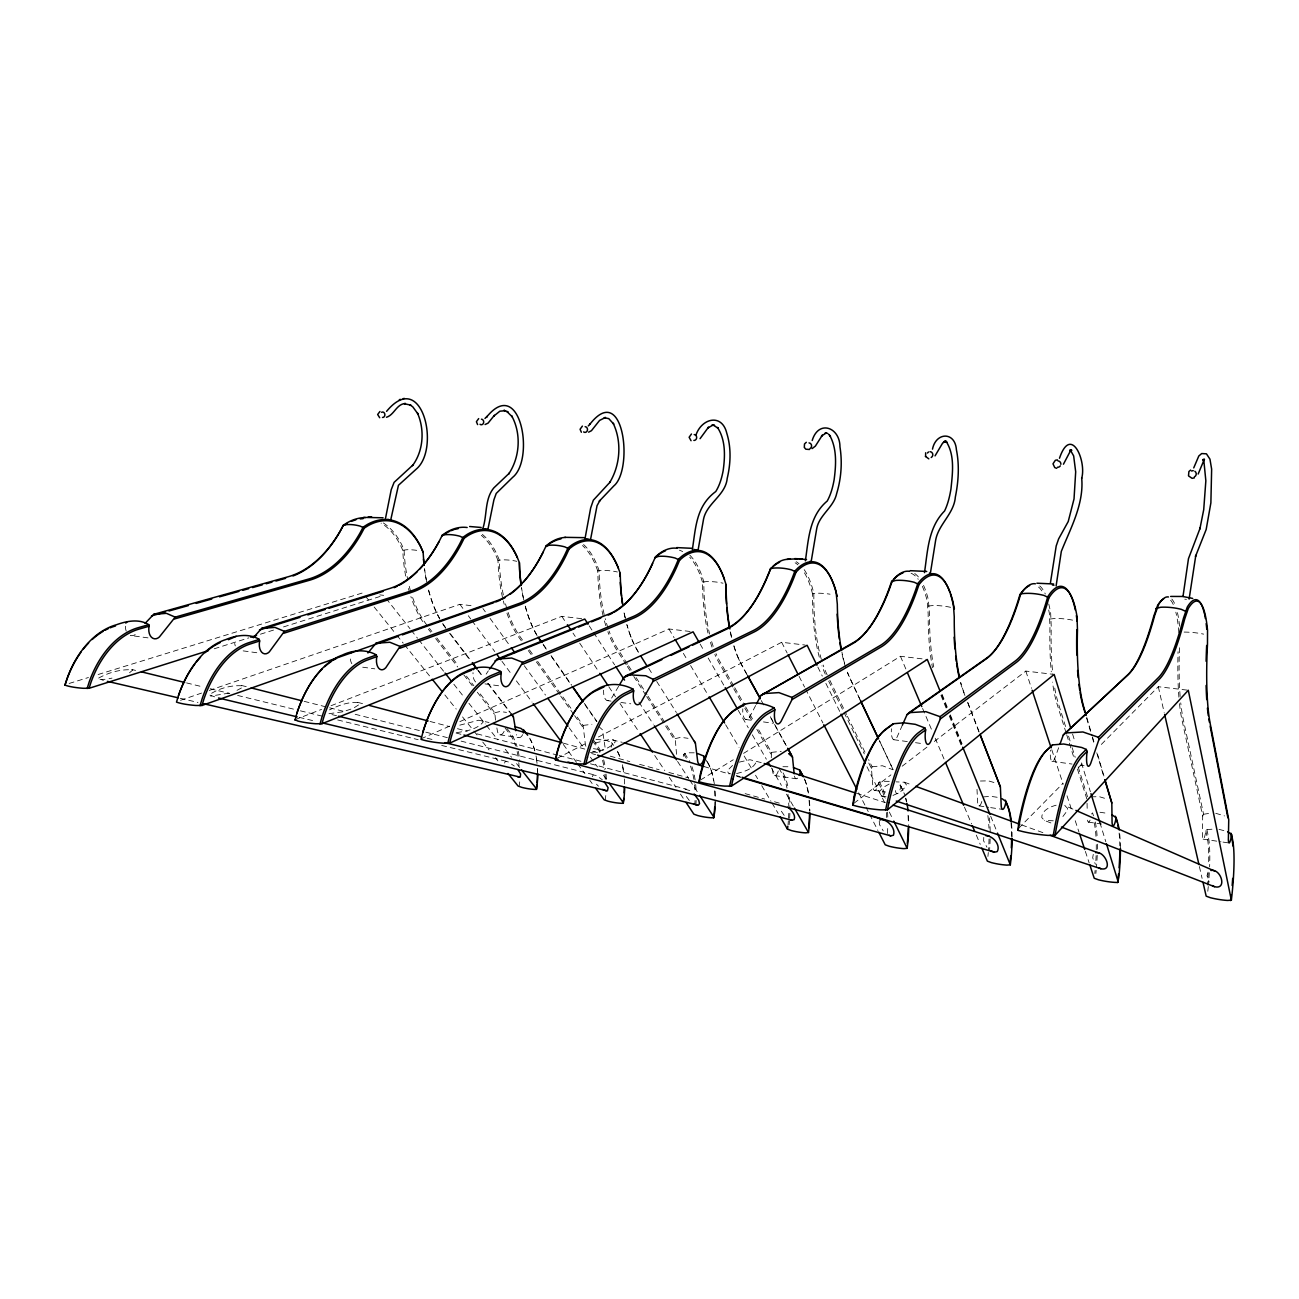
<?xml version="1.0" encoding="UTF-8"?>
<svg xmlns="http://www.w3.org/2000/svg" width="1299" height="1299" viewBox="0 0 1299 1299"><rect width="100%" height="100%" fill="white"/><g stroke="black" fill="none" stroke-linecap="round" stroke-linejoin="round"><path stroke-width="0.75" stroke-dasharray="5 3.75" d="M1179.492 703.652A140.487 25.558 -83.9 0 0 1181.976 719.89L1202.679 816.032L1202.436 835.939A9.158 1.559 -82.8 0 0 1203.767 838.748A9.158 1.559 -82.8 0 0 1205.829 830.873L1206.885 829.606L1214.646 829.006M922.339 586.336A104.407 33.904 -83.1 0 1 927.145 600.804L928.168 613.972A133.586 39.392 -84.1 0 0 932.503 667.735M1048.699 609.994A107.314 28.416 -83.2 0 1 1049.397 613.648L1049.965 627.125A136.947 32.848 -84 0 0 1051.281 671.794M504.532 763.081L505.295 761.393L508.071 761.815L514.307 766.053M879.261 821.179L879.488 824.621L883.271 830.922M868.771 763L871.45 768.472L872.912 787.259A8.525 2.793 -82.1 0 0 875.542 790.084A8.525 2.793 -82.1 0 0 878.449 782.891L882.362 781.267L889.896 781.365M895.417 790.588A8.573 2.712 -82.1 0 0 897.966 793.397A8.573 2.712 -82.1 0 0 900.808 786.171L897.138 783.378M519.145 786.642L519.714 781.884M605.22 800.428L605.789 795.556M694.202 752.819L687.317 752.771L683.729 754.346A8.151 3.426 -81.6 0 1 683.258 756.391M592.263 776.688L593.237 774.983L596.16 775.438L602.298 779.725M983.781 837.384L983.619 840.843L986.915 847.208M495.487 720.149L494.822 712.761L478.779 692.058M585.93 746.243A7.989 3.702 -81.3 0 1 585.411 744.782L583.089 725.41L576.09 715.554M676.552 754.297L675.22 738.595L648.071 696.248M771.281 757.707L771.46 752.381L758.567 729.665M1093.271 854.352L1092.67 857.843L1095.414 864.241M1058.653 747.737L1054.691 758.648A13.136 3.231 -82.9 0 1 1051.248 760.467A13.136 3.231 -82.9 0 1 1050.453 750.14M871.45 768.472L872.1 766.8L868.576 759.574M902.415 725.053L897.008 737.215A12.698 4.092 -82.7 0 1 892.738 738.839A12.698 4.092 -82.7 0 1 891.406 728.788M1208.054 872.149L1206.998 875.64L1209.142 882.102M755.645 705.519L749.588 717.178A12.276 4.823 -82.4 0 1 744.587 718.639A12.276 4.823 -82.4 0 1 742.784 708.848M1202.679 816.032L1203.588 814.278L1183.178 718.964A139.318 25.282 -83.9 0 1 1180.742 702.84M618.633 686.278L611.439 698.407A11.886 5.456 -82.2 0 1 605.837 699.706A11.886 5.456 -82.2 0 1 603.613 690.175M486.151 674.116L488.359 670.787M1091.566 814.002L1092.556 812.882L1093.482 815.837M1018.757 828.161L1062.891 783.427M1078.56 767.547L1084.259 761.766M1101.341 744.441L1158.302 686.716L1188.293 690.256M1062.907 816.519L1067.616 810.203L1067.502 808.303L1064.79 805.559L1074.046 809.602M853.995 803.269L890.935 774.853M902.172 766.199L927.859 746.438M934.29 741.502L1025.82 671.08L1052.271 674.197M732.571 765.387L727.31 770.762L728.479 773.23L730.476 773.831M700.486 780.033L733.237 759.769M743.58 753.371L900.451 656.287L927.291 659.47M354.351 707.598L358.816 704.772L359.141 702.824C348.993 701.233 338.519 705.519 329.475 709.887M129.527 672.785L132.839 669.878C121.148 668.953 108.434 672.476 98.286 678.305L103.384 680.416M557.076 758.34L587.619 742.557M598.401 736.988L781.657 642.274L805.153 645.051M889.133 784.06L883.06 787.584L879.52 791.546L879.553 794.874L884.765 797.261M237.003 690.337L241.955 687.691L242.686 685.872C231.303 684.865 218.573 688.389 209.171 694.851L216.543 697.531M421.006 738.822L450.607 725.703M459.862 721.611L668.936 628.976L693.098 631.834M1050.225 619.022L1055.324 618.421A50.271 25.59 -2.4 0 1 1073.802 620.386M459.797 725.167L478.682 720.231L489.009 722.504M928.282 606.065L933.234 605.48A48.534 24.437 -4.6 0 1 950.771 607.347M295.068 719.646L321.551 709.384M331.001 705.73L561.801 616.343L582.861 618.827M819.312 657.197A130.387 45.286 -84.2 0 1 812.524 601.486L812.508 593.773L817.331 593.188A47.089 23.285 -6.7 0 1 830.061 594.195M892.981 795.426L899.817 792.39L905.971 786.528L906.345 784.758L904.396 782.209L896.131 781.868M595.299 742.996L609.962 739.342L622.286 742.33M707.987 633.084A127.334 50.58 -84.4 0 1 702.613 589.616L702.467 582.082L707.159 581.514A45.887 22.132 -8.5 0 1 723.007 583.202M494.822 712.761L500.066 711.495L506.48 712.404M350.876 709.108L344.024 711.414M603.126 615.888A124.428 55.37 -84.5 0 1 597.995 578.331L597.751 570.959L602.314 570.407A44.88 20.995 -10.1 0 1 617.398 571.998M502.534 597.508A121.651 59.673 -84.6 0 1 498.313 567.566L497.955 560.356L502.404 559.82A44.02 19.907 -11.4 0 1 516.791 561.33M583.089 725.41L591.922 724.306M180.529 700.307L201.572 693.081M209.236 690.451L459.895 604.327L471.813 605.724M405.661 576.058A118.988 63.554 -84.7 0 1 403.21 557.287L402.755 550.24L407.107 549.704A43.273 18.852 -12.6 0 1 417.726 550.516M675.22 738.595L681.066 737.329L688.048 738.319M739.326 762.107L749.913 759.72L762.286 762.886M771.46 752.381L781.235 751.309M214.221 648.786L248.872 637.858M260.417 634.204L273.894 629.966M283.523 626.914L383.643 595.332L379.844 594.877M69.123 683.469L88.446 677.51M98.107 674.522L362.794 592.864M872.1 766.8L882.411 765.744L893.144 769.804L879.504 740.885M1056.168 805.201C1050.177 806.776 1041.701 810.316 1041.766 817.574L1044.445 820.432L1051.995 823.371M229.079 693.114L210.633 696.118M1203.588 814.278L1211.334 813.012M342.595 711.836L328.631 713.752L336.522 715.717M736.614 773.554C743.613 771.785 752.153 769.528 755.856 762.773L754.589 760.402M109.019 678.711L111.99 678.11M983.505 796.92L990.569 796.303L998.46 797.456M1053.278 820.806L1044.445 820.432M590.444 752.592C599.196 751.488 609.036 749.085 615.028 742.2L615.19 740.917L612.576 739.44M980.42 781.024L988.312 780.845L995.002 782.794M1090.981 796.839L1099.295 796.677L1107.674 799.226M456.68 732.62C465.903 731.175 477.48 729.47 483.39 721.708L481.182 720.328M105.024 679.312L99.455 679.507M782.924 766.702L789.873 766.767M595.981 739.44L605.87 740.17L611.618 742.525L613.583 745.35M685.011 789.175L689.996 790.669M886.048 796.758L880.949 795.995M1099.961 812.265L1108.242 813.483M1184.785 599.18L1186.458 599.359M148.021 637.874L130.566 635.503A10.554 7.242 -80.8 0 0 136.151 633.815M243.173 650.88L258.339 652.942M362.713 667.199L374.778 668.839M484.965 683.891L500.829 686.067M607.136 700.583L611.066 701.119M620.922 702.467L630.778 703.798M745.723 719.5L753.615 720.572M763.471 721.919L773.327 723.267M893.68 739.699L907.563 741.599M915.503 742.687L923.427 743.775M1051.979 761.328L1072.048 764.056M1080.07 765.16L1084.08 765.712M499.839 734.796L518.707 737.588M593.432 748.679L603.272 750.14M774.561 775.552L796.027 778.734M874.422 790.36L885.642 792.033M978.91 805.867L988.701 807.328M990.666 807.621L1002.422 809.358M1088.351 822.105L1101.617 824.069M1203.118 839.138L1221.011 841.784M1223.009 842.093L1228.968 842.97M1219.014 829.363L1225.98 831.165M1215.734 813.288L1224.502 815.918M180.22 698.294L197.951 702.418M299.192 717.34L314.926 721.107M131.637 669.456L135.567 670.414M186.585 682.917L202.287 686.765M210.146 688.697L229.761 693.504M237.62 695.436L298.445 710.342M300.41 710.829L323.954 716.593M337.691 719.955L418.164 739.683M441.709 745.447L506.464 761.328M427.127 738.222L433.038 739.683M241.37 685.417L247.265 686.911M304.145 701.33L327.689 707.306M329.654 707.809L343.391 711.284M355.163 714.271L423.815 731.678M425.78 732.165L447.359 737.637M461.096 741.112L594.504 774.935M456.079 733.026L461.957 734.552M357.68 702.353L363.558 703.896M430.066 721.465L449.633 726.628M457.459 728.69L467.234 731.272M477.025 733.854L557.222 755.044M559.187 755.547L582.666 761.75M590.493 763.812L686.343 789.126M591.694 753.566L595.608 754.638M563.295 743.125L584.81 749.101M592.636 751.277L600.447 753.452M610.221 756.164L629.771 761.587M639.546 764.315L659.096 769.739M668.888 772.45L688.438 777.89M745.123 793.64L764.689 799.064M774.464 801.775L782.274 803.951M736.257 775.535L740.186 776.705M703.863 766.491L729.112 773.977M736.728 776.25L740.771 777.435M856.577 793.332L885.447 802.668M904.396 782.209L911.963 784.969M1021.745 824.962L1044.461 833.227M598.774 726.482L602.476 729.843L605.123 747.688A8.021 3.637 -81.3 0 0 606.341 750.189M596.501 784.19L598.466 786.204M689.314 800.46L684.687 794.274M784.174 815.366L779.936 809.115M365.328 596.014L369.111 600.723M374.161 607.006L395.627 633.701M396.893 635.276L403.193 643.119M404.46 644.694L430.976 677.672M444.859 694.949L456.225 709.075M462.541 716.934L472.641 729.502M473.908 731.077L477.691 735.786M482.741 742.07L489.057 749.913M495.374 757.772L497.89 760.905M386.144 598.498L409.981 628.667M411.231 630.259L417.499 638.182M418.749 639.774L443.836 671.534M453.854 684.232L463.889 696.93M468.907 703.279L485.209 723.916M486.459 725.508L497.744 739.797M505.279 749.312L511.546 757.252M516.564 763.601L520.314 768.359M429.401 628.343L431.869 631.525M436.805 637.89L457.8 664.974M466.438 676.13L473.843 685.677M506.983 728.447L510.215 732.636A62.206 31.452 -79.9 0 1 517.083 746.795M428.297 629.089L430.748 632.24M435.652 638.556L457.703 666.972M463.824 674.863L472.398 685.904M477.301 692.221L494.464 714.32M505.116 728.057L509.224 733.35A61.232 30.965 -79.9 0 1 515.573 745.935M450.428 633.847L471.115 660.996M478.422 670.576L483.277 676.974M488.148 683.355L512.488 715.294M449.551 633.246L470.433 660.639M477.805 670.316L482.725 676.763M487.645 683.209L509.744 712.209M459.895 604.327L463.499 609.215M468.306 615.726L470.709 618.99M471.91 620.613L494.757 651.562M501.966 661.337L511.595 674.376M516.401 680.887L532.022 702.061M563.295 744.424L576.512 762.351M577.714 763.974L584.923 773.749M589.746 780.261L592.149 783.524M482.936 608.533L485.306 611.797M490.032 618.34L510.101 646.106M524.276 665.705L545.531 695.095M569.157 727.765L584.501 749.003M590.412 757.171L597.491 766.962M603.402 775.13L608.127 781.673M522.442 640.001L520.103 636.705A120.645 59.137 -84.6 0 1 507.909 611.813M529.44 649.857L532.931 654.777M537.607 661.353L571.43 708.978M593.351 739.845L597.361 745.496A63.521 29.471 -80.3 0 1 600.934 751.91M521.321 640.764L518.999 637.5A121.651 59.673 -84.6 0 1 506.691 612.414M528.271 650.523L531.746 655.41M536.373 661.905L559.512 694.445M560.681 696.085L573.411 713.979M574.564 715.603L582.666 726.985M592.539 740.868L596.355 746.227A62.531 29.033 -80.3 0 1 599.878 752.543M543.047 644.077L546.489 649.013M551.068 655.589L571.706 685.239M584.323 703.344L596.939 721.465M543.42 645.1L546.895 650.085M551.539 656.726L571.219 684.979M585.102 704.919L596.679 721.53M561.801 616.343L566.283 623.049M573.005 633.116L575.246 636.461M579.711 643.167L598.742 671.664M608.825 686.765L615.531 696.816M620.013 703.522L639.043 732.019M654.712 755.498L664.779 770.583M669.261 777.289L675.983 787.356M680.449 794.062L683.81 799.08M589.194 625.842L592.523 630.924M593.627 632.613L614.606 664.828M638.913 702.126L653.267 724.16M677.575 761.458L688.616 778.41M689.72 780.098L697.449 791.968M626.232 664.731L616.538 649.63A124.428 55.37 -84.5 0 1 607.867 631.752M627.303 666.403L632.694 674.782M633.782 676.47L645.635 694.916M646.707 696.589L674.733 740.219M683.745 754.232L686.343 758.291M627.433 664.065L617.658 648.818A123.389 54.867 -84.5 0 1 609.069 631.07M628.521 665.754L631.769 670.836M636.12 677.607L646.983 694.559M684.589 753.193L688.226 758.892A64.918 27.279 -80.7 0 1 689.948 761.928M648.721 668.336L652.975 675.123M656.742 681.488L676.373 712.485M705.065 758.6L707.614 762.659M668.936 628.976L674.084 637.679M683.355 653.348L686.457 658.577M690.581 665.543L708.101 695.127M725.638 724.712L739.034 747.347M744.181 756.05L751.407 768.229M755.531 775.194L757.593 778.669M761.717 785.635L770.989 801.304M772.028 803.042L778.215 813.483M700.129 644.044L704.139 651.026M708.15 658.008L725.215 687.674M738.254 710.358L748.289 727.813M752.3 734.796L766.361 759.217M771.379 767.953L781.413 785.408M786.431 794.127L793.445 806.338M732.782 687.009L718.753 662.328A127.334 50.58 -84.4 0 1 714.823 654.387M733.789 688.779L743.824 706.412M744.83 708.182L752.852 722.276M756.862 729.34L770.892 754.021M778.945 768.196L782.063 773.652A65.323 24.502 -81.1 0 1 786.999 788.168M733.773 685.969L719.89 661.5A126.279 50.125 -84.4 0 1 715.993 653.608M734.763 687.707L744.684 705.195M745.675 706.932L753.615 720.913M747.104 674.668L741.307 664.146A126.88 49.086 -84.3 0 1 733.854 646.058M770.307 716.723L786.739 746.503L770.063 716.463M746.649 674.035L741.761 665.185A127.984 49.476 -84.3 0 1 733.805 645.441M761.279 700.551L764.218 705.86M781.657 642.274L787.162 653.04M799.08 676.341L804.568 687.09M805.494 688.876L822.9 722.926M858.639 792.828L865.053 805.364M865.978 807.166L868.722 812.541M869.632 814.327L877.88 830.467M817.834 667.037L822.299 676.097M825.872 683.355L840.177 712.355M866.969 766.735L884.846 802.993M889.312 812.054L891.991 817.493M828.681 681.114L864.322 753.907M878.465 782.777L881.16 788.282A66.817 21.888 -81.4 0 1 884.587 798.739M829.801 680.205L846.542 714.482M847.419 716.285L865.053 752.365M879.374 781.689L882.216 787.503A67.873 22.213 -81.4 0 1 885.674 798.106M860.49 700.551L850.163 678.663A131.069 44.052 -84.2 0 1 846.867 670.576M879.439 740.69L894.069 771.72M900.824 786.057L903.438 791.578A67.142 21.287 -81.5 0 1 904.705 794.663M859.873 699.284L849.643 677.591A129.932 43.711 -84.2 0 1 847.63 672.931M900.191 784.742L902.935 790.555A68.198 21.645 -81.5 0 1 904.218 793.673M402.755 550.24L400.563 545.45A92.002 53.519 -82.6 0 0 381.078 523.124M611.618 742.525L612.154 743.856A8.021 3.637 -81.3 0 1 610.968 747.656M738.985 659.567L739.423 660.574M900.451 656.287L905.988 669.326M922.582 708.442L932.065 730.785M935.215 738.238L944.698 760.581M964.459 807.134L971.571 823.907M976.312 835.078L980.258 844.382M497.955 560.356L495.926 555.469A94.242 50.45 -82.7 0 0 481.296 535.334M710.374 768.196L710.732 769.073M942.1 694.364L947.361 707.403M950.365 714.856L962.397 744.636M941.645 694.933L946.922 708.004M949.942 715.473L962.023 745.334M990.699 816.275L996.739 831.214M940.947 695.29L946.273 708.442M949.309 715.96L961.487 746.016M630.746 636.413L631.087 637.306M967.706 702.239L979.332 732.36M964.913 695.452L963.485 691.717A133.148 37.752 -84.1 0 1 960.286 681.764M967.804 702.905L979.316 732.782M597.751 570.959L595.916 565.991A96.597 47.008 -82.9 0 0 582.488 545.515M1025.82 671.08L1031.52 688.34M1051.784 749.734L1063.199 784.255M1066.999 795.767L1072.065 811.112M1075.231 820.708L1079.031 832.221M1085.363 851.397L1089.163 862.909M702.467 582.082L700.843 577.016A99.065 43.143 -83 0 0 689.72 557.206M1066.106 732.896L1057.175 704.383A136.947 32.848 -84 0 1 1052.466 682.089M1066.706 734.796L1074.468 759.509M1077.439 769.008L1086.987 799.421M1065.57 726.547L1058.36 703.49A135.81 32.507 -84 0 1 1054.171 684.541M1068.574 736.16L1071.578 745.772M1072.178 747.704L1075.182 757.317M1078.186 766.93L1087.815 797.683M1072.568 734.032L1074.939 741.729M1081.466 762.886L1090.381 791.724M1099.88 822.494L1105.806 841.72M534.425 749.409L534.636 750.108A61.508 30.559 -80 0 0 529.976 739.066M1086.76 717.438L1091.891 734.925M1092.459 736.874L1094.164 742.703M1097.574 754.378L1104.41 777.711M1086.63 718.136L1091.712 735.478M1092.28 737.41L1094.537 745.106M1096.794 752.819L1104.15 777.874M812.508 593.773L811.128 588.609A101.663 38.791 -83.1 0 0 803.026 570.651M1158.302 686.716L1164.164 712.404M1199.383 866.53L1202.095 878.384M1205.845 830.759L1207.063 836.41A71.754 12.259 -82.5 0 1 1208.59 865.41M1206.885 829.606L1208.151 835.566A72.89 12.422 -82.5 0 1 1209.613 866.904M496.868 727.927L497.549 731.808A7.826 3.946 -81 0 0 501.414 734.601A7.826 3.946 -81 0 0 505.1 728.171M772.434 768.781L772.824 772.467A8.346 3.118 -81.8 0 0 778.474 770.388M1178.875 632.694L1178.372 627.206A110.366 22.229 -83.3 0 0 1175.839 612.202M976.994 789.321L977.66 802.733A8.72 2.419 -82.3 0 0 982.125 800.346M1087.068 803.318L1087.214 811.128M1171.828 599.066A111.714 22.456 -83.3 0 1 1174.718 603.856M1177.446 612.641A111.714 22.456 -83.3 0 1 1179.638 626.378M1170.61 600.235A110.366 22.229 -83.3 0 1 1173.468 604.977M1184.12 632.077A52.35 26.694 0 0 1 1203.637 634.139M1180.158 696.459A139.318 25.282 -83.9 0 1 1179.508 646.106M1178.907 697.206A140.487 25.558 -83.9 0 1 1178.047 651.757M1209.337 872.733A72.89 12.422 -82.5 0 1 1208.427 884.96M1208.281 886.535A72.89 12.422 -82.5 0 1 1207.794 891.276M1208.249 873.009A71.754 12.259 -82.5 0 1 1207.339 885.057M383.335 522.945A93.122 54.152 -82.6 0 1 401.748 544.768L404.054 549.802L404.509 557.092A117.998 62.985 -84.7 0 0 407.642 579.257M426.933 625.16A117.998 62.985 -84.7 0 1 411.588 594.422M410.598 591.175A117.998 62.985 -84.7 0 1 408.406 582.748M422.695 621.523A118.988 63.554 -84.7 0 1 410.874 596.55M409.834 593.318A118.988 63.554 -84.7 0 1 407.967 586.628M518.22 751.179A62.206 31.452 -79.9 0 1 519.746 760.743M517.116 751.618A61.232 30.965 -79.9 0 1 518.009 756.213M518.788 762.675A61.232 30.965 -79.9 0 1 519.015 766.037M445.866 628.424A119.557 62.725 -84.7 0 1 442.748 624.007M439.809 619.12A119.557 62.725 -84.7 0 1 428.28 588.967L428.134 588.35A118.534 62.222 -84.7 0 0 439.549 618.243M426.722 581.952A119.557 62.725 -84.7 0 1 424.611 569.076M445.557 627.466A118.534 62.222 -84.7 0 1 442.472 623.082M426.218 579.614A118.534 62.222 -84.7 0 1 424.481 568.637M536.049 755.953A61.508 30.559 -80 0 1 537.201 763.877M537.559 768.911A61.508 30.559 -80 0 1 537.672 774.107M529.683 738.189A62.466 31.062 -80 0 1 535.529 753.81M536.406 758.486A62.466 31.062 -80 0 1 537.023 763.39M537.396 768.505A62.466 31.062 -80 0 1 537.494 771.996M522.701 734.633A7.859 3.897 -81.1 0 1 516.45 734.601M126.247 631.119A10.554 7.242 -80.8 0 1 125.418 625.988M482.335 534.392A95.379 51.034 -82.7 0 1 497.127 554.77L499.254 559.901L499.612 567.354A120.645 59.137 -84.6 0 0 503.801 597.037M506.886 608.679A120.645 59.137 -84.6 0 1 504.613 600.463M504.239 604.344A121.651 59.673 -84.6 0 1 503.346 600.966M603.662 759.834A63.521 29.471 -80.3 0 1 605.48 769.04M606.032 774.009A63.521 29.471 -80.3 0 1 606.341 779.205M602.574 760.353A62.531 29.033 -80.3 0 1 604.36 769.414M604.912 774.318A62.531 29.033 -80.3 0 1 605.22 779.416M537.072 635.633A122.236 58.764 -84.6 0 1 525.462 606.812M523.806 599.959A122.236 58.764 -84.6 0 1 521.5 587.262M536.731 634.675A121.197 58.293 -84.6 0 1 525.234 606.113M523.221 597.572A121.197 58.293 -84.6 0 1 521.581 588.577M617.739 752.089A62.823 28.578 -80.4 0 1 620.776 759.201M622.351 764.721A62.823 28.578 -80.4 0 1 623.731 772.369M624.381 778.978A62.823 28.578 -80.4 0 1 624.608 787.697M617.398 751.195A63.813 29.033 -80.4 0 1 620.5 758.405M622.724 767.027A63.813 29.033 -80.4 0 1 624.04 776.786M235.298 645.912A10.863 6.885 -81.2 0 1 234.697 643.395M796.206 561.72A102.913 39.23 -83.1 0 1 799.015 563.782M804.195 569.66A102.913 39.23 -83.1 0 1 812.362 587.846L813.823 593.27L813.84 601.258A129.299 44.864 -84.2 0 0 821.374 659.437M795.134 562.808A101.663 38.791 -83.1 0 1 797.911 564.838M827.154 674.798A129.299 44.864 -84.2 0 1 823.144 665.023M825.287 674.149A130.387 45.286 -84.2 0 1 821.942 665.819M887.542 812.119A67.873 22.213 -81.4 0 1 887.785 817.38M887.704 828.535A67.873 22.213 -81.4 0 1 887.363 834.348M886.421 812.524A66.817 21.888 -81.4 0 1 886.665 817.704M844.529 663.123A131.069 44.052 -84.2 0 1 841.914 652.163M845.763 667.783A129.932 43.711 -84.2 0 1 841.784 652.942M905.663 798.495A68.198 21.645 -81.5 0 1 906.28 801.191M908.033 815.252A68.198 21.645 -81.5 0 1 908.261 820.53M905.793 798.154A67.142 21.287 -81.5 0 1 906.718 802.051M908.456 815.902A67.142 21.287 -81.5 0 1 908.715 826.521M914.723 573.509A105.69 34.277 -83.1 0 1 919.432 578.25M923.54 585.362A105.69 34.277 -83.1 0 1 928.395 600.024L929.451 613.729A132.482 39.019 -84.1 0 0 933.737 667.02M911.07 573.232A104.407 33.904 -83.1 0 1 918.263 579.305M987.825 815.577A68.376 18.998 -81.8 0 1 988.961 828.21M989.042 838.992A68.376 18.998 -81.8 0 1 988.458 850.52M988.295 852.501A68.376 18.998 -81.8 0 1 987.906 856.463M989.335 817.932A69.464 19.274 -81.8 0 1 990.195 833.146M990.147 838.732A69.464 19.274 -81.8 0 1 989.546 850.455M964.069 692.822A134.3 38.012 -84.1 0 1 960.87 682.787M1011.499 823.534A68.733 18.316 -81.8 0 1 1012.116 837.027M1010.995 822.738A69.805 18.641 -81.8 0 1 1011.629 836.442M1039.736 585.93A108.613 28.708 -83.2 0 1 1045.322 594.016M1048.748 603.986A108.613 28.708 -83.2 0 1 1050.647 612.852L1051.248 626.865A135.81 32.507 -84 0 0 1052.904 674.652M1038.567 587.083A107.314 28.416 -83.2 0 1 1042.399 591.792M1095.252 821.975A71.136 16.026 -82.1 0 1 1097.249 838.992M1097.379 844.171A71.136 16.026 -82.1 0 1 1097.363 849.627M1097.217 855.343A71.136 16.026 -82.1 0 1 1096.453 867.31M1096.177 870.379A71.136 16.026 -82.1 0 1 1095.869 873.48M1094.164 822.754A70.016 15.799 -82.1 0 1 1096.064 837.887M1096.275 844.61A70.016 15.799 -82.1 0 1 1096.259 849.984M1096.112 855.603A70.016 15.799 -82.1 0 1 1095.804 861.416M1095.089 870.411A70.016 15.799 -82.1 0 1 1094.797 873.464M1119.689 833.974A70.39 15.052 -82.2 0 1 1120.42 848.296M1119.105 833.049A71.494 15.312 -82.2 0 1 1119.819 845.844M1090.088 820.107A8.931 2.013 -82.6 0 1 1087.377 818.938M583.56 544.541A97.766 47.543 -82.9 0 1 597.118 565.26L599.05 570.488L599.31 578.104A123.389 54.867 -84.5 0 0 604.376 615.336M608.029 628.115A123.389 54.867 -84.5 0 1 605.22 618.665M605.821 625.68A124.428 55.37 -84.5 0 1 603.97 619.233M691.945 766.621A64.918 27.279 -80.7 0 1 695.501 782.794M695.679 784.45A64.918 27.279 -80.7 0 1 696.199 793.137M696.15 800.428A64.918 27.279 -80.7 0 1 695.972 804.162M690.418 766.053A63.895 26.873 -80.7 0 1 694.397 783.167M694.575 784.807A63.895 26.873 -80.7 0 1 695.03 791.611M695.03 800.541A63.895 26.873 -80.7 0 1 694.851 804.227M638.475 652.358A125.045 54.363 -84.4 0 1 627.092 625.128M625.404 618.486A125.045 54.363 -84.4 0 1 623.926 611.488M638.069 651.351A123.973 53.941 -84.4 0 1 626.768 624.348M625.095 617.756A123.973 53.941 -84.4 0 1 623.65 610.822M707.208 761.685A65.21 26.808 -80.8 0 1 713.638 780.829M714.742 790.75A65.21 26.808 -80.8 0 1 714.953 796.043M707.614 762.659A64.203 26.386 -80.8 0 1 714.596 786.252M715.035 791.27A64.203 26.386 -80.8 0 1 715.246 796.498M351.834 663.708A11.188 6.479 -81.6 0 1 350.227 656.157M689.866 555.209A100.267 43.63 -83 0 1 702.077 576.285L703.782 581.595L703.912 589.389A126.279 50.125 -84.4 0 0 709.627 634.123M679.426 550.191A99.065 43.143 -83 0 1 682.673 551.604M713.2 646.382A126.279 50.125 -84.4 0 1 711.316 640.456M711.998 647.097A127.334 50.58 -84.4 0 1 710.098 641.121M783.086 772.889A66.363 24.876 -81.1 0 1 788.103 787.632M789.435 797.131A66.363 24.876 -81.1 0 1 789.938 807.686M789.873 813.239A66.363 24.876 -81.1 0 1 789.597 818.922M789.467 820.854A66.363 24.876 -81.1 0 1 789.126 824.703M787.973 794.274A65.323 24.502 -81.1 0 1 788.802 806.127M788.753 813.385A65.323 24.502 -81.1 0 1 788.493 818.987M788.347 820.871A65.323 24.502 -81.1 0 1 788.022 824.686M731.694 637.5A127.984 49.476 -84.3 0 1 730.59 632.451M731.321 636.689A126.88 49.086 -84.3 0 1 730.217 631.671M804.844 779.838A65.648 23.95 -81.1 0 1 808.887 795.914M809.423 800.752A65.648 23.95 -81.1 0 1 809.878 811.177M804.406 778.897A66.671 24.356 -81.1 0 1 808.303 793.64M809.066 800.135A66.671 24.356 -81.1 0 1 809.521 810.722M797.683 778.101A8.379 3.053 -81.9 0 1 794.338 775.649M475.613 681.959A11.529 6.008 -81.9 0 1 473.015 672.638"/><path stroke-width="1.5" d="M816.941 665.218L807.117 645.278L585.849 763.909L579.322 763.942A53.454 15.198 -0.4 0 1 558.765 760.808L555.452 759.883L557.336 752.348A94.34 43.078 -80.7 0 1 597.085 689.363C607.835 682.446 622.01 683.388 633.068 689.12L633.668 691.036A11.967 5.326 -82.2 0 0 634.886 703.019A11.967 5.326 -82.2 0 0 640.91 702.418L653.024 681.423L753.972 632.061A157.114 62.92 -85.3 0 0 793.51 578.737L796.092 572.015L799.031 569.124A102.248 37.768 -83.1 0 1 836.004 591.224L837.319 604.165A131.069 44.052 -84.2 0 0 841.573 650.49M1056.119 585.898L1061.315 551.426C1069.84 529.667 1084.227 504.272 1081.677 477.918M940.135 691.198L927.291 659.47L731.451 786.09L724.728 786.106A55.078 16.27 0.8 0 1 702.743 782.761L699.089 781.771L700.892 773.96A97.441 38.061 -81.2 0 1 737.199 708.182C747.883 700.193 762.773 702.386 774.139 707.874L774.87 709.709A12.373 4.66 -82.5 0 0 775.698 722.212A12.373 4.66 -82.5 0 0 781.008 721.448L792.017 699.576L881.258 646.87A161.774 54.85 -85 0 0 916.656 591.451L919.01 584.534L921.624 581.514A105.024 32.767 -83.2 0 1 953.336 603.548L954.262 616.798A134.3 38.012 -84.1 0 0 959.458 677.023M653.024 681.423L653.137 679.345L645.847 675.772L630.518 674.912L625.939 675.805L623.78 677.607L619.672 684.541M1203.004 882.33L1206.17 896.164L1210.489 897.739A40.919 16.043 13.1 0 0 1227.393 900.451L1231.355 900.191L1188.293 690.256L1055.032 835.354L1047.887 835.387A59.868 18.446 3.9 0 1 1022.524 831.522L1018.059 830.37L1019.634 821.926A104.293 25.558 -82.2 0 1 1047.221 749.799L1052.466 744.912L1063.686 744.002L1081.742 747.493L1086.24 749.409L1087.149 751.569A13.234 3.036 -82.9 0 0 1087.149 764.64A13.234 3.036 -82.9 0 0 1090.657 763.536L1098.889 739.667L1159.309 679.231A172.004 35.154 -84.4 0 0 1184.656 619.152L1188.309 608.452A111.065 20.784 -83.3 0 1 1207.534 630.275L1207.485 644.142A141.282 23.853 -83.9 0 0 1210.165 723.397L1228.74 819.766L1228.367 839.771A9.207 1.461 -82.9 0 0 1229.585 842.58A9.207 1.461 -82.9 0 0 1231.566 834.656L1227.587 831.717M1230.591 900.597L1231.225 894.995M1231.355 900.191L1231.923 895.271A72.143 11.431 -82.6 0 0 1232.67 840.209L1231.582 834.526M878.806 832.253L885.22 844.805L889.263 846.266A37.054 14.37 17.1 0 0 904.007 848.637L907.173 848.312L907.709 843.717A67.142 21.287 -81.5 0 0 908.715 826.521M980.047 734.244L1000.392 786.983L1001.22 806.208A8.768 2.338 -82.4 0 0 1003.364 809.033A8.768 2.338 -82.4 0 0 1005.962 801.58L1002.097 798.723M1009.956 863.445L1010.362 859.889A69.805 18.641 -81.8 0 0 1010.752 855.83M981.833 848.117L987.37 861.14L991.494 862.65A38.158 14.938 15.8 0 0 1006.92 865.118L1010.33 864.825L1010.882 860.117A68.733 18.316 -81.8 0 0 1012.116 838.845M1112.025 814.782L1116.085 817.721A8.979 1.916 -82.6 0 1 1113.779 825.401A8.979 1.916 -82.6 0 1 1112.074 822.592L1111.814 802.977L1104.978 779.644M1089.796 864.825L1094.229 878.254L1098.467 879.796A39.441 15.507 14.5 0 0 1114.591 882.378L1117.611 882.492L1118.228 877.036A71.494 15.312 -82.2 0 0 1118.553 873.918M1117.611 882.492L1118.829 877.296A70.39 15.052 -82.2 0 0 1120.42 848.296M686.051 802.441L693.893 814.181L697.774 815.577A35.268 13.234 19.5 0 0 711.284 817.753L713.654 817.802L714.255 812.801A65.21 26.808 -80.8 0 0 714.71 807.117M713.654 817.802L714.547 812.995A64.203 26.386 -80.8 0 0 715.229 801.873M809.878 812.995A65.648 23.95 -81.1 0 1 809.033 828.015L808.498 832.513L805.559 832.854A36.096 13.802 18.3 0 1 791.448 830.597L787.486 829.152L787.843 826.164M793.494 767.547L799.729 770.047L800.33 771.444A8.379 3.053 -81.9 0 1 799.258 775.422M523.416 732.88A7.859 3.897 -81.1 0 0 523.919 730.931L521.061 728.479L514.713 726.628M507.99 773.473L518.09 786.041L521.825 787.389A33.92 12.129 21.4 0 0 534.262 789.386L536.373 789.402L536.958 784.612M536.373 789.402L537.12 784.791A61.508 30.559 -80 0 0 537.672 774.107M595.754 788.412L604.165 799.811L607.964 801.191A34.553 12.681 20.5 0 0 620.938 803.269L623.179 803.318L623.764 798.414M623.179 803.318L623.991 798.593A62.823 28.578 -80.4 0 0 624.608 787.697M699.122 642.307L693.098 631.834L449.633 743.174L443.3 743.19A52.171 14.143 -1.5 0 1 424.042 740.251L421.038 739.391L422.987 732.116A91.45 47.397 -80.2 0 1 465.675 671.729C476.376 665.737 489.983 665.608 500.732 671.502L501.268 673.353A11.61 5.894 -82 0 0 502.778 685.028A11.61 5.894 -82 0 0 509.435 684.541L522.75 662.376L632.775 616.716A151.382 69.48 -85.7 0 0 675.659 565.812L678.533 559.09L681.926 556.167A100.802 42.77 -83 0 1 724.079 578.591L726.076 584.582L726.19 592.165A127.984 49.476 -84.3 0 0 729.908 628.96M1182.999 596.468L1188.471 558.667L1200.195 527.93L1199.886 528.969L1203.718 509.679L1205.845 480.809L1203.946 461.632M1189.121 599.083L1195.811 555.339L1195.486 556.427L1206.17 529.505L1210.879 502.875L1211.642 469.166L1209.954 459.148L1206.43 453.822L1201.689 453.562L1198.815 455.981L1193.732 467.9M1050.355 583.381L1056.201 545.953L1058.62 538.906L1068.233 521.516L1074.029 498.93L1075.686 471.813L1073.656 455.917L1070.246 449.844L1071.707 450.363L1069.986 450.331L1071.529 450.006L1069.694 451.175L1070.831 450.136L1063.443 464.214M924.466 572.632C927.746 551.052 928.103 527.605 944.568 510.994C947.897 504.093 949.666 496.575 950.949 489.057C952.54 473.339 955.138 455.088 945.997 441.189L946.874 442.326L944.909 441.092L946.289 441.595L943.496 442.326L944.552 441.319L942.311 443.625L935.053 455.868M930.311 573.752L935.637 540.319C938.381 524.293 954.051 513.787 955.35 497.03C958.483 481.539 959.555 465.351 956.405 449.763C955.138 431.284 935.865 432.047 932.503 449.145M805.38 560.843C808.53 539.491 809.228 516.093 827.236 501.008C830.889 494.416 832.821 487.044 834.137 479.688C836.069 464.993 837.124 448.691 829.671 435.295L830.434 436.334L828.34 434.028M692.351 549.656C695.809 527.297 696.102 506.107 715.781 491.509C719.695 485.225 721.773 478.016 723.137 470.774C725.167 456.371 725.784 440.052 717.454 427.403L718.152 428.41L713.216 424.919L714.466 425.39L711.82 425.26L713.119 424.968L707.695 428.053L708.507 427.16L700.064 438.672M697.969 550.727L703.571 519.032C706.851 503.086 725.573 495.374 727.213 478.357C730.704 463.646 731.353 447.879 726.807 433.33C722.098 413.114 701.85 418.229 696.085 434.694M1053.18 835.728L1054.723 827.219A105.04 24.064 -82.3 0 1 1081.255 754.362L1086.24 749.409M1055.032 835.354L1056.396 827.869A103.449 23.626 -82.3 0 1 1082.457 756.115L1087.182 751.39M588.09 624.137L584.777 619.055L321.941 723.738L315.771 723.754A51.148 13.136 -2.4 0 1 297.698 720.994L295.068 719.646M584.94 539.02L590.672 507.941L593.334 500.229L610.416 481.734L609.734 482.497C620.305 465.074 622.026 441.628 613.128 423.182L613.713 424.059L608.776 418.635L604.23 417.742L605.48 417.45L599.586 420.421L591.418 430.716L588.609 432.145M590.444 540.059L597.037 505.684L599.976 500.407L599.277 501.187L613.859 485.891C633.717 469.426 623.812 380.298 589.665 424.529L590.331 423.734L588.285 425.926M1050.859 746.714L1052.466 744.912M487.774 530.057L493.912 499.823L496.234 493.425L512.796 477.22C535.074 459.099 520.558 375.216 486.54 417.125L487.141 416.346L484.965 418.473M385.332 519.259L391.226 489.691L394.1 482.367L413.001 464.961L412.449 465.692C423.49 450.915 424.838 429.79 417.482 413.098L417.872 413.829L412.806 406.863L409.786 404.687L410.825 405.109L404.298 403.762L405.418 403.469C396.422 404.021 394.344 414.852 386.501 417.255M1070.782 728.268L1054.171 674.425L887.461 809.829L880.543 809.862A57.172 17.374 2.3 0 1 856.95 806.273L852.923 805.201L854.612 797.099A100.737 32.264 -81.7 0 1 886.908 728.268L893.355 723.738L903.893 722.829L915.324 724.339L924.856 727.927L925.651 730.006A12.779 3.913 -82.7 0 0 926.106 742.703A12.779 3.913 -82.7 0 0 930.587 741.778L940.314 718.964L940.07 716.675L925.846 711.641L909.121 712.648L907.043 714.612L902.415 725.053M294.954 720.182L296.984 713.151A88.722 51.132 -79.5 0 1 342.173 655.151C352.76 650.003 365.912 648.915 376.369 654.956L376.807 656.742A11.253 6.381 -81.6 0 0 378.61 668.108A11.253 6.381 -81.6 0 0 385.787 667.735L400.06 646.399L518.918 603.499A147.274 75.667 -86 0 0 565 554.413L568.036 547.869L571.706 545.06A98.269 46.78 -82.9 0 1 618.08 567.468L620.224 573.346L620.451 580.75A125.045 54.363 -84.4 0 0 622.692 604.181M885.577 810.186L887.249 802.003A101.452 30.981 -81.8 0 1 918.637 732.539L924.856 727.927M887.461 809.829L888.938 802.636M853.881 797.359L852.923 805.201M774.837 709.871L767.969 713.784A96.597 36.34 -81.3 0 0 733.009 779.156M743.174 705.649L744.668 703.961M729.551 786.415L731.321 778.539A98.091 36.957 -81.3 0 1 766.865 712.161L774.139 707.874M731.451 786.09L733.026 779.156M583.917 764.218L585.784 756.635A94.957 42.12 -80.8 0 1 624.884 693.098L633.068 689.12M585.849 763.909L587.489 757.236M1163.628 598.92A110.366 22.229 -83.3 0 0 1157.636 605.35L1153.821 615.97A170.819 37.574 -84.5 0 1 1127.24 675.512L1063.28 735.023L1059.984 744.116M449.633 743.174L451.354 736.744A90.621 45.806 -80.3 0 1 492.776 676.763L501.3 673.207M473.388 669.635L474.801 668.059M447.684 743.45L449.633 736.127A92.018 46.569 -80.3 0 1 491.753 675.236L500.732 671.502M398.533 636.218L201.978 705.471L195.97 705.487A50.32 12.211 -3.1 0 1 178.986 702.889L176.485 702.126L178.564 695.322A86.172 54.347 -78.8 0 1 225.896 639.546C236.321 635.162 249.083 633.23 259.248 639.384L259.638 641.105A10.928 6.804 -81.3 0 0 261.667 652.179A10.928 6.804 -81.3 0 0 269.299 651.903L284.4 631.346L410.971 590.964A143.377 81.09 -86.4 0 0 459.878 543.567L463.061 537.218L466.974 534.506A95.866 50.369 -82.8 0 1 517.099 556.865L519.389 562.629L519.714 569.871A122.236 58.764 -84.6 0 0 521.24 585.378M319.992 723.998L321.99 716.918A89.274 50.417 -79.7 0 1 366.708 658.447L376.369 654.956M321.941 723.738L323.711 717.519A87.91 49.606 -79.7 0 1 367.682 659.924L376.856 656.596M1086.191 715.489L1083.918 707.711A137.694 31.322 -84 0 1 1077.472 630.096L1077.017 616.554A107.963 27.133 -83.3 0 0 1051.183 594.601L1048.943 597.751L1046.832 604.912A166.727 45.644 -84.7 0 1 1016.127 662.571L940.314 718.964M200.03 705.714L202.092 698.878A86.676 53.73 -79 0 1 249.002 642.648L259.248 639.384M201.978 705.471L203.797 699.447A85.361 52.869 -79 0 1 249.944 644.077L259.67 640.959M1029.636 585.589A107.314 28.416 -83.2 0 0 1022.216 591.678L1019.894 594.796L1017.718 601.908A165.623 47.754 -84.8 0 1 985.941 659.064L907.043 714.612M208.441 650.62L89.079 688.291L83.233 688.291A49.654 11.334 -3.6 0 1 67.223 685.84L64.95 685.125L67.061 678.549A83.769 57.124 -77.9 0 1 116.212 624.819C126.474 621.133 138.896 618.47 148.768 624.673L149.109 626.362A10.619 7.161 -80.9 0 0 151.334 637.143A10.619 7.161 -80.9 0 0 159.387 636.965L175.186 617.139L308.496 579.078A139.691 85.88 -86.8 0 0 359.888 533.256L363.217 527.069L367.341 524.471A93.577 53.535 -82.7 0 1 420.811 546.765L423.214 552.416L421.055 547.61A92.473 52.886 -82.7 0 0 368.218 525.608L364.288 528.092L361.09 534.068A140.909 86.578 -86.8 0 1 309.308 580.312L174.586 618.925M87.13 688.519L89.225 681.878A84.256 56.588 -78.1 0 1 138.035 627.742L148.768 624.673M89.079 688.291L90.93 682.462A82.957 55.695 -78.1 0 1 138.944 629.138L149.141 626.215M925.667 452.766L925.602 456.55M919.01 584.534L914.204 582.277A49.719 35.706 26.5 0 0 895.742 580.409L891.552 581.725L889.133 588.626A160.735 56.701 -85.1 0 1 852.777 643.557L760.857 695.517L756.521 703.847M892.316 580.783L889.831 587.911A159.404 56.166 -85.1 0 1 853.8 642.388L760.857 695.517M796.092 572.015L791.448 569.839A48.242 33.936 30.1 0 0 773.96 568.069L770.762 568.442L767.465 576.042A156.124 64.56 -85.4 0 1 727.083 628.927L692.643 645.165M770.762 568.442L768.05 575.343A154.841 63.96 -85.4 0 1 728.008 627.774L625.939 675.805M1059.481 458.271C1070.961 424.221 1086.711 461.113 1081.677 478.341M724.501 579.5A99.617 42.234 -83 0 0 682.868 557.401L679.637 560.178L676.876 566.689A152.714 70.016 -85.7 0 1 633.668 618.064L522.49 664.374M1198.149 474.038L1204.254 459.473L1203.036 460.528L1204.482 459.31L1202.858 459.619L1204.205 459.635M618.438 568.345A97.116 46.196 -82.9 0 0 572.632 546.262L569.141 548.941L566.202 555.258A148.557 76.268 -86 0 1 519.779 604.814L399.67 648.331M517.392 557.726A94.746 49.735 -82.8 0 0 467.884 535.675L464.165 538.257L461.08 544.395A144.627 81.756 -86.4 0 1 411.799 592.247L283.896 633.214M467.153 527.508A95.379 51.034 -82.7 0 0 446.288 532.428L442.342 535.107L438.786 542.089A143.799 82.86 -86.5 0 1 419.561 569.271M812.2 440.507C818.549 419.317 840.015 427.355 839.95 446.856C842.45 462.412 841.216 478.552 836.653 493.636C833.666 507.584 818.662 515.248 816.584 529.407L811.112 561.931L810.089 561.314M64.95 685.125L67.11 678.874A82.454 56.247 -77.9 0 1 80.879 652.325M489.463 669.115L497.176 659.048L609.085 613.972A150.538 70.796 -85.7 0 0 652.666 563.441M367.909 652.975L375.979 643.265L496.478 600.901A146.462 76.82 -86.1 0 0 543.161 552.156M253.321 637.744L261.667 628.391L389.684 588.496A142.614 82.113 -86.5 0 0 439.127 541.423M145.098 623.374L153.704 614.346L288.264 576.724A138.961 86.773 -86.9 0 0 340.127 531.21L343.472 525.072L347.645 522.49A93.122 54.152 -82.6 0 1 365.36 517.587M891.552 581.725L895.141 577.649A105.69 34.277 -83.1 0 1 909.511 571.316M1019.894 594.796L1023.206 590.558A108.613 28.708 -83.2 0 1 1035.4 583.787M125.792 623.098L127.058 621.783M236.239 636.315L228.397 639.709M350.616 653.105L351.948 651.708M893.355 723.738L885.691 729.632A99.162 31.809 -81.7 0 0 853.881 797.359M1063.28 735.023L1128.425 674.262A169.422 37.168 -84.5 0 0 1154.746 615.239L1158.724 604.214A111.714 22.456 -83.3 0 1 1168.483 596.972M1098.889 739.667L1098.418 737.28L1158.27 677.737A170.51 34.943 -84.4 0 0 1183.47 618.194L1187.27 607.088A112.38 21.076 -83.3 0 1 1204.498 613.972M1155.72 608.614L1160.64 607.25A53.649 39.149 17.8 0 1 1181.327 609.345L1186.507 611.732M770.08 569.368L773.928 565.438A102.913 39.23 -83.1 0 1 787.064 559.366L797.927 558.749M1050.891 746.535L1045.89 751.195A102.653 25.201 -82.2 0 0 1018.708 822.186L1018.059 830.37M386.582 411.361C422.11 368.185 440.605 448.317 416.443 468.955L398.436 485.29L390.658 520.266L387.849 519.324M806.306 442.293L804.519 443.949L804.292 447.408L805.851 449.21L809.537 449.486M1190.615 470.076L1188.894 471.553L1188.504 475.889L1192.076 478.324L1194.301 477.902M925.684 729.843L919.789 734.227A99.893 30.445 -81.8 0 0 888.938 802.636M940.07 716.675L1015.136 661.11A165.282 45.335 -84.7 0 0 1045.63 603.97L1047.822 596.566L1050.16 593.27A109.23 27.506 -83.2 0 1 1075.328 610.043M691.458 433.996L689.136 437.26L691.052 440.734M909.121 712.648L987.029 657.846A164.259 47.284 -84.8 0 0 1018.53 601.177L1020.77 593.822L1024.424 593.448A51.489 37.444 22.3 0 1 1043.958 595.429L1048.943 597.751M441.887 535.984L445.654 533.434A94.242 50.45 -82.7 0 1 449.811 531.242M812.119 448.593L815.382 446.093L822.348 435.181L821.455 436.091L826.359 432.892L824.995 433.184L827.382 433.281M344.414 525.121L347.06 523.481M582.39 426.104L580.068 429.287L581.367 432.242M762.968 693.634L778.897 692.611L791.952 697.401L880.284 645.457A160.378 54.444 -85 0 0 915.438 590.542L917.89 583.381L920.634 580.215A106.274 33.206 -83.2 0 1 949.845 592.279M743.207 705.487L736.095 709.498A95.899 37.509 -81.2 0 0 700.323 774.236L699.089 781.771M478.682 418.603L476.392 421.704L477.626 424.594M879.926 820.075L881.047 819.474C887.948 819.815 896.034 828.34 893.42 835.257L890.789 835.842L597.556 755.174M633.717 690.873L625.939 694.673A93.512 41.422 -80.8 0 0 587.489 757.236M653.137 679.345L753.047 630.681A155.75 62.449 -85.3 0 0 792.309 577.844L794.972 570.911L798.073 567.874A103.465 38.272 -83.1 0 1 835.501 590.282L837.335 596.403M604.019 686.911L596.079 690.662A92.862 42.445 -80.7 0 0 556.93 752.641L555.452 759.883M623.78 677.607L661.841 659.681M670.901 655.41L689.022 646.87M379.957 411.474L377.668 414.495L379.698 417.742M485.079 424.513L488.067 423.133L494.399 415.307L493.799 416.086L499.855 411.198L504.986 410.728L503.85 410.289L507.99 411.929L506.886 411.491L512.261 416.833L511.741 415.972C521.451 433.639 519.925 457.232 508.753 473.891L509.354 473.145L493.896 487.823C484.413 499.043 487.32 515.719 482.725 528.888L486.768 529.294M471.683 670.187L464.75 672.979A90.004 46.683 -80.2 0 0 442.829 691.1M495 660.785L574.808 628.586M578.526 627.076L587.798 623.341M591.516 621.831L600.804 618.097M402.333 634.886L493.766 602.671M250.804 637.257L256.569 635.422M259.459 630.015L300.037 617.334M307.766 614.93L325.156 609.491M329.02 608.289L383.14 591.386M151.48 615.905L165.087 612.089M168.967 611.001L188.42 605.561M196.198 603.386L211.737 599.018M219.515 596.842L238.967 591.402M242.848 590.314L248.677 588.674M252.574 587.586L262.301 584.859M266.181 583.771L272.011 582.131M275.908 581.043L285.618 578.331M399.329 399.654L400.417 399.378M403.177 398.679L404.281 398.403M153.704 614.346L166.451 613.339L175.186 617.139M1057.435 459.878L1055.34 460.301L1052.986 463.808L1054.756 467.591L1056.753 468.322M261.667 628.391L274.966 627.385L284.4 631.346M375.979 643.265L389.846 642.258L400.06 646.399M497.176 659.048L511.676 658.025L522.75 662.376M1065.294 732.977L1082.911 731.97L1098.418 737.28M787.064 559.366L790.425 558.83M442.342 535.107L444.989 534.717A45.043 28.887 37.3 0 1 459.943 536.243L464.165 538.257M564.789 537.331L584.209 537.656M363.671 517.392L383.075 517.798M368.104 517.067L371.628 516.823M676.714 547.593L692.529 548.34M910.307 570.683L926.723 571.446M1036.862 583.202L1053.603 583.982M1170.659 596.436L1182.658 596.468L1192.693 598.433M203.862 703.798L520.25 777.111L520.59 773.96L518.187 770.128M322.802 723.007L607.412 790.864L608.111 787.714L604.279 781.754M444.859 742.622L698.31 805.218L699.56 803.561L698.7 800.2L694.104 793.981M567.972 762.091L791.773 820.205L794.176 819.62C796.027 814.765 791.172 810.17 788.022 807.036M985.892 835.679C992.858 835.728 1000.977 845 997.21 851.624L994.352 852.193L742.07 777.257M1095.707 852.664C1104.848 850.504 1113.763 871.597 1100.87 868.739L896.245 801.061M1210.879 870.46C1221.028 868.252 1227.604 890.253 1214.419 886.665L1061.429 827.057M469.653 526.501L481.182 527.475M799.08 558.797L806.533 559.593M794.744 558.602L802.246 558.943M1052.369 584.956L1053.976 585.248M694.023 549.493L696.832 550.094M586.434 538.858L590.152 539.751M107.33 681.342L178.255 697.839M218.508 698.001L297.211 716.869M141.461 671.859L184.637 682.446M338.487 716.204L421.217 736.744M251.178 687.918L302.196 700.843M463.922 735.055L558.148 759.542M369.419 705.454L428.118 720.945M492.922 723.575L561.347 742.59M624.072 742.866L703.863 766.491M742.557 777.971L884.359 819.994M994.352 852.193L990.585 850.585M889.019 835.306L890.789 835.842M790.036 819.685L791.773 820.205M696.978 805.25L693.374 803.724M606.162 790.912L602.622 789.419M517.489 776.672L519.08 777.159M764.218 763.503L854.661 792.715M893.144 805.153L989.351 836.215M697.644 753.566L703.636 755.986L705.422 758.843M925.408 456.322L928.817 458.856M915.746 786.35L1019.845 824.264M1050.144 835.306L1099.344 853.232M929.434 573.119L930.263 573.427M1075.881 810.414L1214.695 871.061M1098.938 867.667L1100.87 868.739M788.639 753.615L792.504 757.122L794.16 773.798M1212.487 885.561L1214.419 886.665M364.288 528.092L360.213 526.127A44.215 27.36 38.8 0 0 345.956 524.682L343.472 525.072L339.851 531.876A140.113 87.553 -86.9 0 1 292.989 575.977M569.141 548.941L564.789 546.863A45.968 30.494 35.4 0 0 549.055 545.271L545.726 546.554L549.266 543.908A96.597 47.008 -82.9 0 1 560.941 538.923M679.637 560.178L675.139 558.05A47.024 32.183 33.1 0 0 658.561 556.362L654.972 557.661L658.268 554.917A99.065 43.143 -83 0 1 665.478 550.792M432.242 679.247L442.342 691.815M445.086 673.109L451.354 681.049M521.581 769.95L536.617 788.996M472.333 662.587L477.204 668.985M523.4 729.616L527.67 735.218M472.901 663.87L476.587 668.709M510.978 713.833L513.43 717.048L515.784 730.704M523.935 730.817L525.949 733.464M497.16 654.826L500.764 659.713M533.223 703.701L562.094 742.801M954.408 608.841L952.768 602.574A106.274 33.206 -83.2 0 0 950.381 593.854M511.286 647.73L514.826 652.634M547.886 698.375L567.972 726.141M609.296 783.297L623.471 802.896M539.605 639.124L541.894 642.42M572.859 686.879L583.17 701.704M572.372 686.635L582.796 701.59M567.403 624.722L570.764 629.755M599.862 673.353L607.705 685.076M640.163 733.708L652.471 752.137M615.71 666.517L624.543 680.091M654.371 725.849L676.47 759.753M699.658 795.361L714.028 817.396M640.634 655.784L647.081 666.062M677.152 714.044L695.403 743.19L697.677 761.36A8.2 3.361 -81.6 0 0 700.908 764.185A8.2 3.361 -81.6 0 0 704.204 757.349L703.636 755.986M675.123 639.433L681.309 649.873M709.14 696.865L724.598 722.975M780.261 816.974L787.486 829.152M725.215 687.674L737.247 708.621M768.359 762.708L770.372 766.199M794.452 808.092L808.498 832.513M748.078 676.422L759.671 697.449M791.578 755.271L787.714 748.256L792.504 757.122M799.729 770.047L802.912 775.812M747.623 675.805L760.305 698.781M800.346 771.33L803.367 776.802M512.488 715.294L513.43 717.048M726.076 584.582L725.849 591.759A126.88 49.086 -84.3 0 0 726.466 603.889M788.071 654.826L798.154 674.538M823.81 724.728L856.804 789.24M694.462 741.356L695.403 743.19M841.07 714.174L865.183 763.114M893.777 821.114L907.173 848.312M860.49 700.551L878.579 738.871M860.734 701.103L877.783 737.264M1000.392 786.983L980.047 734.649M1111.814 802.977L1104.718 779.806M907.563 673.061L921.787 706.575M945.493 762.448L963.663 805.283M972.35 825.758L974.721 831.344M620.224 573.346L620.078 576.529M962.77 747.201L989.952 814.408M997.502 833.081L1010.33 864.825M1005.962 801.467L1008.121 807.036A68.733 18.316 -81.8 0 1 1011.353 822.007M1005.296 800.119L1007.553 805.981A69.805 18.641 -81.8 0 1 1010.833 821.179M1032.153 690.272L1051.151 747.818M1079.664 834.137L1084.73 849.481M519.389 562.629L519.519 569.498A121.197 58.293 -84.6 0 0 520.802 582.991M1090.965 793.64L1099.88 822.494M1106.407 843.636L1118.277 882.102M1116.101 817.607L1117.741 823.225A70.39 15.052 -82.2 0 1 1119.186 829.964M1084.941 712.355L1083.236 706.575A136.509 31.111 -84 0 1 1080.119 692.643M1115.386 816.227L1117.124 822.137M1164.618 714.369L1198.945 864.549M1210.181 726.206L1227.864 817.753M1230.835 833.114L1231.988 839.089A73.264 11.642 -82.5 0 1 1232.897 845.99M1076.351 615.547L1077.147 621.214M423.084 551.815L423.636 559.496A119.557 62.725 -84.7 0 0 424.172 565.276M791.952 697.401L792.017 699.576M1194.869 471.277A3.296 3.231 -34.6 0 1 1194.366 476.895M1191.605 471.034A3.296 3.231 -34.6 0 1 1193.278 470.709M1204.806 615.434A112.38 21.076 -83.3 0 1 1205.391 618.535M1206.154 623.617A112.38 21.076 -83.3 0 1 1206.771 629.236M1209.418 722.228A140.065 23.723 -83.9 0 1 1208.849 719.045M1208.314 715.619A140.065 23.723 -83.9 0 1 1207.42 708.069M1206.739 699.625A140.065 23.723 -83.9 0 1 1206.105 685.466M1206.105 661.288A140.065 23.723 -83.9 0 1 1206.657 645.457M1232.686 878.368A73.264 11.642 -82.5 0 1 1232.15 885.528M381.581 412.319A2.712 2.257 88.2 0 1 384.829 414.202A2.712 2.257 88.2 0 1 382.507 417.466M424.042 564.87A118.534 62.222 -84.7 0 1 423.506 559.138M537.51 773.766A62.466 31.062 -80 0 1 537.12 782.794M83.006 649.484A82.454 56.247 -77.9 0 1 88.641 642.973M92.213 639.481A82.454 56.247 -77.9 0 1 103.124 631.33M104.862 630.356A82.454 56.247 -77.9 0 1 108.369 628.602M110.139 627.839A82.454 56.247 -77.9 0 1 115.497 625.988M351.428 521.37A92.002 53.519 -82.6 0 1 355.829 519.86M360.213 518.951A92.002 53.519 -82.6 0 1 363.119 518.658M481.458 419.187A2.777 2.371 88.7 0 1 483.585 422.841A2.777 2.371 88.7 0 1 480.029 424.286M539.962 640.115A122.236 58.764 -84.6 0 1 538.013 637.176M624.381 787.356A63.813 29.033 -80.4 0 1 624.186 792.845M451.191 530.658A94.242 50.45 -82.7 0 1 453.968 529.667M455.348 529.278A94.242 50.45 -82.7 0 1 458.125 528.693M417.288 571.592A143.799 82.86 -86.5 0 1 399.166 585.248M397.478 586.125A143.799 82.86 -86.5 0 1 394.068 587.684M178.515 695.647A84.825 53.535 -78.8 0 1 194.98 663.821M196.052 662.441A84.825 53.535 -78.8 0 1 200.501 657.245M205.161 652.634A84.825 53.535 -78.8 0 1 219.986 642.696M809.05 442.894A3.004 2.777 -88.6 0 1 810.056 448.593M841.119 649.646A129.932 43.711 -84.2 0 1 839.933 642.794M839.398 639.222A129.932 43.711 -84.2 0 1 837.173 614.118M906.994 803.448A67.142 21.287 -81.5 0 1 908.066 810.966M908.261 827.918A68.198 21.645 -81.5 0 1 907.287 843.489M773.084 566.51A101.663 38.791 -83.1 0 1 779.66 562.191M930.149 451.662A3.085 2.923 -85.9 0 1 931.188 457.508M927.518 453.026A3.085 2.923 -85.9 0 1 928.655 451.971M958.906 676.048A133.148 37.752 -84.1 0 1 957.964 671.469M957.672 669.878A133.148 37.752 -84.1 0 1 956.584 663.286M956.34 661.564A133.148 37.752 -84.1 0 1 955.674 656.287M954.927 648.899A133.148 37.752 -84.1 0 1 954.148 637.208M1011.612 838.277A69.805 18.641 -81.8 0 1 1011.32 847.857M894.232 578.753A104.407 33.904 -83.1 0 1 902.919 572.973M1058.019 460.918A3.166 3.085 -77.6 0 1 1060.861 464.311M1060.309 465.854A3.166 3.085 -77.6 0 1 1057.516 467.234M1079.794 690.646A136.509 31.111 -84 0 1 1078.917 684.362M1078.17 677.64A136.509 31.111 -84 0 1 1077.569 670.479M1076.806 655.053A136.509 31.111 -84 0 1 1076.839 629.625M1117.919 825.336A71.494 15.312 -82.2 0 1 1118.585 828.973M1119.835 849.4A71.494 15.312 -82.2 0 1 1119.072 867.781M585.151 426.689A2.858 2.501 89.3 0 1 587.375 430.456A2.858 2.501 89.3 0 1 583.624 431.918M622.416 603.58A123.973 53.941 -84.4 0 1 621.653 597.978M621.442 596.062A123.973 53.941 -84.4 0 1 620.289 582.374M565.65 537.429A97.766 47.543 -82.9 0 0 549.964 542.868L546.246 545.661L542.755 552.838A147.68 77.518 -86.1 0 1 523.448 582.082M522.377 583.267A147.68 77.518 -86.1 0 1 510.004 594.374M505.295 597.459A147.68 77.518 -86.1 0 1 502.112 599.212M500.505 600.008A147.68 77.518 -86.1 0 1 495.666 602.005M296.822 713.46A87.325 50.352 -79.5 0 1 322.396 668.855M324.669 666.696A87.325 50.352 -79.5 0 1 331.7 661.223M333.275 660.217A87.325 50.352 -79.5 0 1 336.473 658.447M694.202 434.58A2.923 2.63 -89.9 0 1 696.654 437.698A2.923 2.63 -89.9 0 1 693.861 440.426M729.226 626.475A126.88 49.086 -84.3 0 1 726.791 607.818M809.521 812.557A66.671 24.356 -81.1 0 1 808.676 827.82M422.727 732.425A90.004 46.683 -80.2 0 1 441.806 692.448M677.023 548.292A100.267 43.63 -83 0 0 659.015 553.861L655.573 556.751L652.163 564.139A151.788 71.461 -85.7 0 1 614.183 612.17M612.706 612.998A151.788 71.461 -85.7 0 1 608.224 615.093"/></g></svg>
